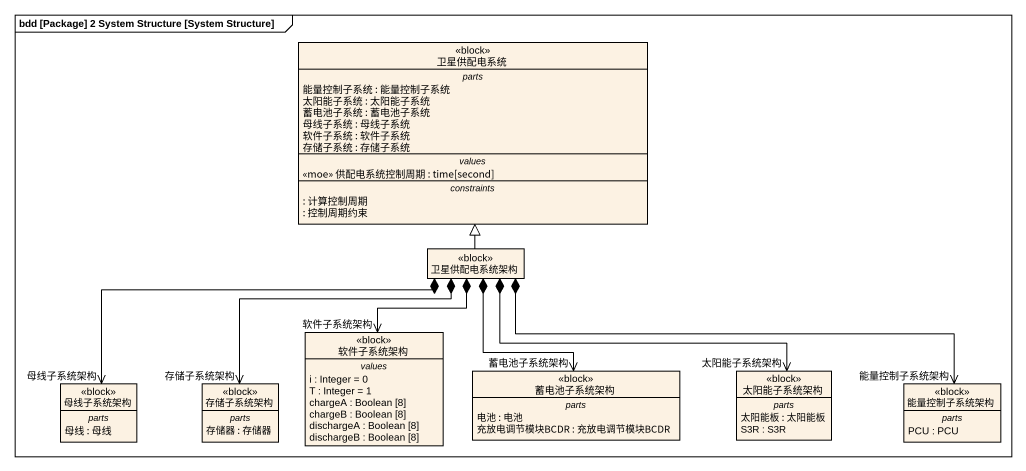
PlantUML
@startuml
mainframe bdd [Package] 2 System Structure [System Structure]
hide circle
hide empty members
class 卫星供配电系统 <<block>> {
  -- parts --
  能量控制子系统 : 能量控制子系统
  太阳能子系统 : 太阳能子系统
  蓄电池子系统 : 蓄电池子系统
  母线子系统 : 母线子系统
  软件子系统 : 软件子系统
  存储子系统 : 存储子系统
  -- values --
  <<moe>> 供配电系统控制周期 : time[second]
  -- constraints --
  : 计算控制周期
  : 控制周期约束
}
class 卫星供配电系统架构 <<block>>
class 软件子系统架构 <<block>> {
  -- values --
  i : Integer = 0
  T : Integer = 1
  chargeA : Boolean [8]
  chargeB : Boolean [8]
  dischargeA : Boolean [8]
  dischargeB : Boolean [8]
}
class 母线子系统架构 <<block>> {
  -- parts --
  母线 : 母线
}
class 存储子系统架构 <<block>> {
  -- parts --
  存储器 : 存储器
}
class 蓄电池子系统架构 <<block>> {
  -- parts --
  电池 : 电池
  充放电调节模块BCDR : 充放电调节模块BCDR
}
class 太阳能子系统架构 <<block>> {
  -- parts --
  太阳能板 : 太阳能板
  S3R : S3R
}
class 能量控制子系统架构 <<block>> {
  -- parts --
  PCU : PCU
}
卫星供配电系统架构 -up-|> 卫星供配电系统
卫星供配电系统架构 *--> "软件子系统架构" 软件子系统架构
卫星供配电系统架构 *-left-> "母线子系统架构" 母线子系统架构
卫星供配电系统架构 *--> "存储子系统架构" 存储子系统架构
卫星供配电系统架构 *--> "蓄电池子系统架构" 蓄电池子系统架构
卫星供配电系统架构 *-right-> "太阳能子系统架构" 太阳能子系统架构
卫星供配电系统架构 *-right-> "能量控制子系统架构" 能量控制子系统架构
@enduml
